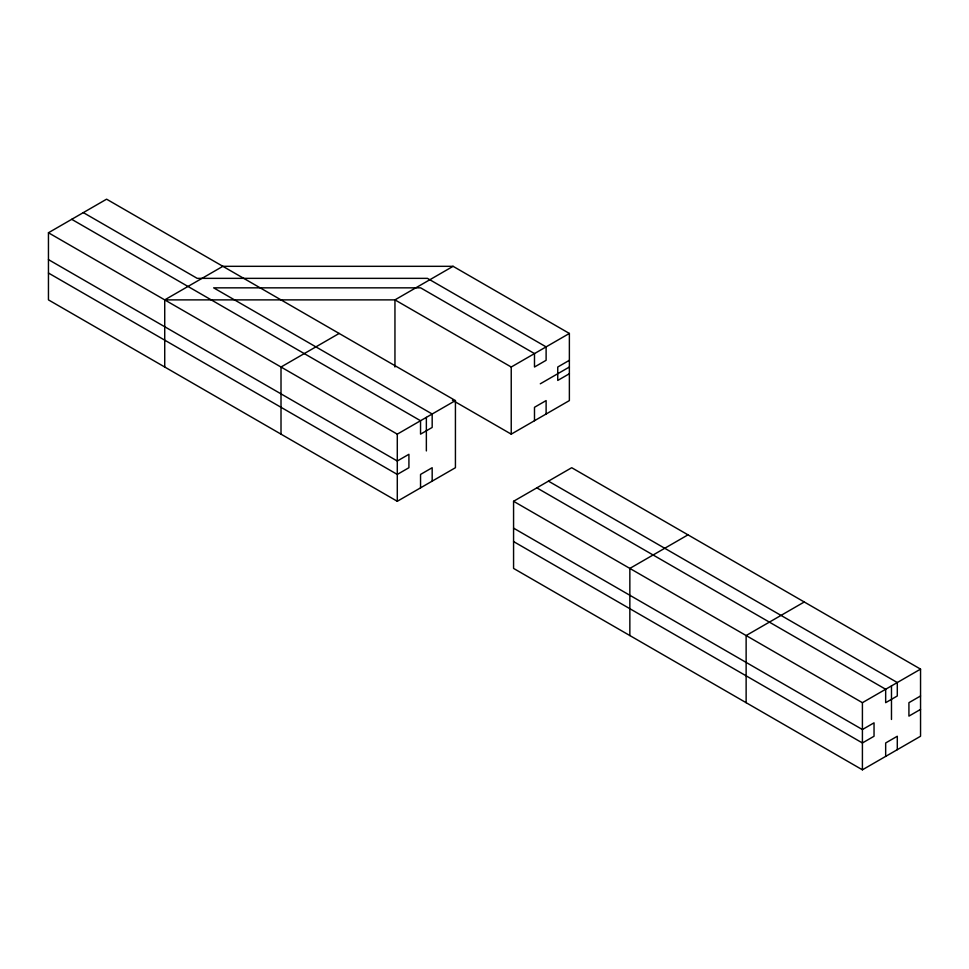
<?xml version="1.0" encoding="UTF-8"?>
<svg xmlns="http://www.w3.org/2000/svg" width="969" height="969" viewBox="0 0 969 969"><rect width="100%" height="100%" fill="white"/><g stroke="black" fill="none" stroke-linecap="round" stroke-linejoin="round"><path stroke-width="1.45" d="M48.45 232.754L106.59 199.178L455.43 400.585L455.43 467.712L397.29 501.288L48.45 299.881L48.45 232.754L397.29 434.148L455.43 400.585M164.73 367.021L164.73 299.881L222.87 266.318L453.092 266.318L569.372 333.445L569.372 400.585L511.232 434.148L452.438 400.209M453.092 266.318L394.952 299.881L164.73 299.881M339.15 333.445L281.01 367.021L281.01 434.148M394.952 367.021L394.952 299.881L511.232 367.021L569.372 333.445M569.372 360.298L557.744 367.021L557.744 380.442L569.372 373.731M540.302 383.797L569.372 367.021M513.57 501.288L571.71 467.712L920.55 669.119L920.55 736.246L862.41 769.822L513.57 568.415L513.57 501.288L862.41 702.682L920.55 669.119M687.99 534.852L629.85 568.415L629.85 635.555M804.27 601.979L746.13 635.555L746.13 702.682M920.55 695.972L908.922 702.682L908.922 716.115L920.55 709.393M83.334 212.611L197.204 278.357L427.426 278.357L546.116 346.878L546.116 360.298L534.488 367.021L534.488 353.588L420.619 287.841L213.652 287.841L432.174 414.005L432.174 427.438L420.546 434.148L420.546 420.728L71.706 219.321M548.454 481.145L897.294 682.539L897.294 695.972L885.666 702.682L885.666 689.262L536.826 487.855M48.45 259.607L397.29 461.002L408.918 454.291L408.918 467.712L397.29 474.435L48.45 273.028M513.57 528.141L862.41 729.536L874.038 722.826L874.038 736.246L862.41 742.969L513.57 541.562M897.294 749.679L897.294 736.246L885.666 742.969L885.666 756.389M891.48 685.895L891.48 719.47M862.41 702.682L862.41 769.822M546.116 414.005L546.116 400.585L534.488 407.295L534.488 420.728M511.232 367.021L511.232 434.148M432.174 481.145L432.174 467.712L420.546 474.435L420.546 487.855M426.36 417.36L426.36 450.936M397.29 434.148L397.29 501.288"/></g></svg>
